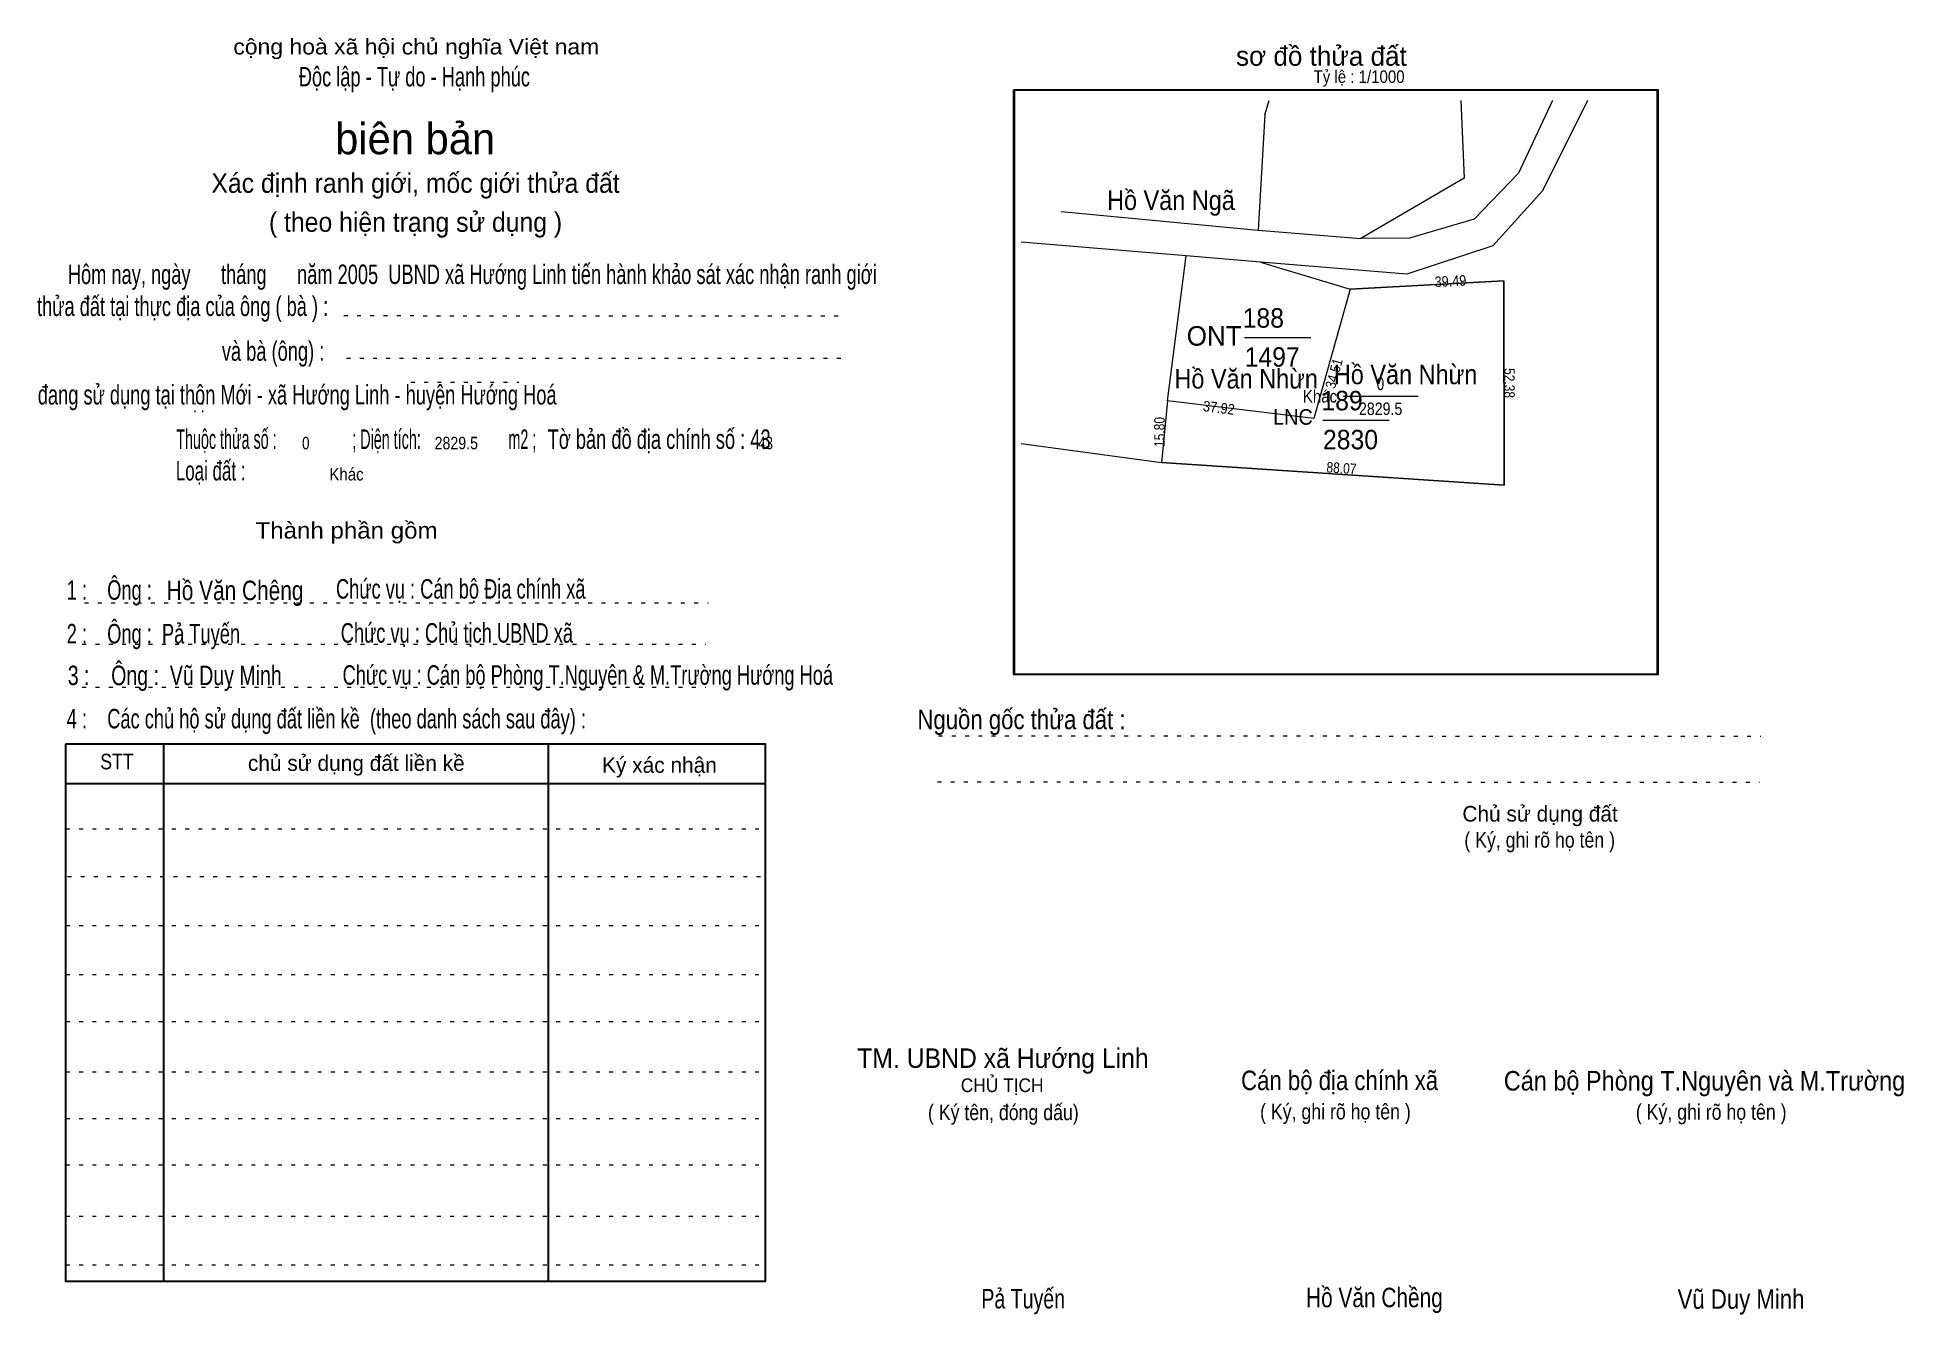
# Model space of a CAD drawing. Header units: centimetres. Extents: x -1.5 to 46.4, y -3.9 to 28.9.
import ezdxf
from ezdxf.enums import TextEntityAlignment as Align

# ---------------------------------------------------------------- set-up
doc = ezdxf.new("R2010")
doc.units = ezdxf.units.CM
doc.header["$LTSCALE"] = 0.2
doc.linetypes.add('DOTTED', pattern=[1.5, 0.3, -1.2])
for name, color, linetype, lineweight in [('15', 7, 'Continuous', 13), ('2', 7, 'Continuous', 25), ('22', 7, 'Continuous', 13), ('33', 7, 'Continuous', 13), ('5', 7, 'DOTTED', 13)]:
    doc.layers.add(name, color=color, linetype=linetype, lineweight=lineweight)
for name, color, linetype in [('16', 7, 'Continuous'), ('34', 7, 'Continuous'), ('51', 7, 'Continuous')]:
    doc.layers.add(name, color=color, linetype=linetype)

msp = doc.modelspace()

# ---------------------------------------------------------------- linework, layer by layer
at = {"layer": '15'}
for p, q in [((29.48, 21.17), (31.18, 21.17)), ((31.49, 19.05), (33.19, 19.05))]:
    msp.add_line(p, q, dxfattribs=at)
at = {"layer": '2'}
msp.add_lwpolyline([(23.56, 27.52), (40.06, 27.52), (40.06, 12.52), (23.56, 12.52)], close=True, dxfattribs=at)
at = {"layer": '22'}
for p, q in [((30, 26.88), (29.83, 23.92)), ((30, 26.88), (30.11, 27.25)), ((27.98, 23.26), (23.75, 23.61)), ((27.5, 19.54), (27.98, 23.26)), ((29.89, 23.1), (27.98, 23.26)), ((29.89, 23.1), (32.19, 22.41)), ((32.19, 22.41), (36.13, 22.62)), ((27.5, 19.54), (27.35, 17.96)), ((23.75, 18.45), (27.35, 17.96))]:
    msp.add_line(p, q, dxfattribs=at)
for points in [[(38.28, 27.25), (37.12, 24.93), (35.85, 23.52), (33.64, 22.79), (29.89, 23.1)], [(35.03, 27.25), (35.11, 25.26), (32.46, 23.71)], [(37.38, 27.25), (36.51, 25.38), (35.37, 24.2), (33.71, 23.72), (32.46, 23.71)], [(24.77, 24.4), (29.83, 23.92), (32.46, 23.71)], [(36.13, 22.62), (36.14, 17.38), (27.35, 17.96)], [(32.19, 22.41), (31.26, 19.09), (27.5, 19.54)]]:
    msp.add_lwpolyline(points, dxfattribs=at)
msp.add_lwpolyline([(36.13, 22.62), (32.19, 22.41), (31.26, 19.09), (27.5, 19.54), (27.35, 17.96), (36.14, 17.38)], close=True, dxfattribs=at)
at = {"layer": '33'}
msp.add_line((32.01, 19.66), (33.93, 19.66), dxfattribs=at)
at = {"layer": '5'}
for p, q in [((6.37, 21.73), (19.21, 21.72)), ((6.44, 20.64), (19.25, 20.64)), ((8.09, 20.02), (10.86, 20.02)), ((-0.28, 14.36), (15.72, 14.36)), ((-0.34, 13.3), (15.66, 13.3)), ((-0.34, 12.2), (15.66, 12.2)), ((21.63, 10.95), (42.72, 10.94)), ((21.6, 9.77), (42.69, 9.76)), ((-0.76, 8.56), (17.18, 8.56)), ((-0.72, 7.34), (17.22, 7.34)), ((-0.76, 6.08), (17.18, 6.08)), ((-0.76, 4.83), (17.18, 4.83)), ((-0.76, 3.62), (17.18, 3.62)), ((-0.76, 2.33), (17.18, 2.33)), ((-0.76, 1.13), (17.18, 1.13)), ((-0.76, -0.06), (17.18, -0.06)), ((-0.76, -1.37), (17.18, -1.37)), ((-0.76, -2.62), (17.18, -2.62))]:
    msp.add_line(p, q, dxfattribs=at)
at = {"layer": '5', "linetype": 'Continuous', "lineweight": 25}
for p, q in [((1.74, 10.74), (1.74, -3.05)), ((11.61, 10.74), (11.61, -3.05)), ((-0.76, 9.73), (17.18, 9.73))]:
    msp.add_line(p, q, dxfattribs=at)
for points in [[(23.58, 27.52), (40.08, 27.52), (40.08, 12.52), (23.58, 12.52)], [(-0.76, 10.74), (17.18, 10.74), (17.18, -3.05), (-0.76, -3.05)]]:
    msp.add_lwpolyline(points, close=True, dxfattribs=at)

# ---------------------------------------------------------------- texts
at = {"layer": '15', "width": 0.95}
for s, p in [('188', (29.43, 21.42)), ('1497', (29.48, 20.42)), ('189', (31.45, 19.3)), ('2830', (31.49, 18.3))]:
    msp.add_text(s, height=0.5, dxfattribs=at).set_placement(p)
at = {"layer": '16', "width": 0.9}
for s, p in [('Hồ Văn Ngã', (27.59, 24.44)), ('Hồ Văn Nhừn', (29.52, 19.86)), ('Hồ Văn Nhừn', (33.61, 19.97))]:
    msp.add_text(s, height=0.5, dxfattribs=at).set_placement(p, align=Align.CENTER)
at = {"layer": '22'}
msp.add_text('ONT', height=0.5, dxfattribs=at).set_placement((28.7, 20.96), align=Align.CENTER)
at = {"layer": '22', "width": 0.95}
msp.add_text('LNC', height=0.4, dxfattribs=at).set_placement((30.72, 18.93), align=Align.CENTER)
at = {"layer": '33'}
for s, width, p in [('0', 0.8, (32.965, 19.82)), ('2829.5', 0.85, (32.97, 19.18))]:
    msp.add_text(s, height=0.32, dxfattribs=dict(at, width=width)).set_placement(p, align=Align.CENTER)
at = {"layer": '33', "width": 0.9}
msp.add_text('Khác', height=0.32, dxfattribs=at).set_placement((31.85, 19.5), align=Align.RIGHT)
at = {"layer": '34'}
for s, width, p in [(': : ', 0.85, (2.5, 19.25)), ('0', 0.8, (5.3, 18.3)), ('2829.5', 0.85, (8.7, 18.3)), ('43', 0.8, (17, 18.3)), ('Khác', 0.9, (6, 17.5))]:
    msp.add_text(s, height=0.32, dxfattribs=dict(at, width=width)).set_placement(p)
at = {"layer": '5'}
for s, height, width, p in [('cộng hoà xã hội chủ nghĩa Việt nam', 0.4, 1.1, (8.23, 28.43)), ('Độc lập - Tự do - Hạnh phúc', 0.5, 0.7, (8.18, 27.61)), ('Xác định ranh giới, mốc giới thửa đất', 0.5, 0.95, (8.21, 24.88)), ('( theo hiện trạng sử dụng )', 0.5, 0.95, (8.21, 23.88)), ('Thành phần gồm', 0.42, 1.1, (6.44, 16.01)), ('Hồ Văn Chêng', 0.5, 0.8, (3.58, 14.43)), ('Chức vụ : Cán bộ Địa chính xã', 0.5, 0.7, (9.37, 14.47)), ('Chức vụ : Chủ tịch UBND xã', 0.5, 0.7, (9.27, 13.34)), ('Chức vụ : Cán bộ Phòng T.Nguyên & M.Trường Hướng Hoá', 0.5, 0.7, (12.63, 12.26)), ('    Nguồn gốc thửa đất :', 0.5, 0.85, (23.44, 11.12)), ('( Ký, ghi rõ họ tên )', 0.4, 0.85, (37.05, 8.08)), ('CHỦ TỊCH', 0.35, 0.95, (23.26, 1.81)), ('( Ký tên, đóng dấu)', 0.4, 0.85, (23.29, 1.09)), ('( Ký, ghi rõ họ tên )', 0.4, 0.85, (31.81, 1.11)), ('( Ký, ghi rõ họ tên )', 0.4, 0.85, (41.45, 1.1)), ('Pả Tuyến', 0.5, 0.75, (23.8, -3.74)), ('Hồ Văn Chềng', 0.5, 0.8, (32.81, -3.71)), ('Vũ Duy Minh', 0.5, 0.85, (42.215, -3.75))]:
    msp.add_text(s, height=height, dxfattribs=dict(at, width=width)).set_placement(p, align=Align.CENTER)
msp.add_text('sơ đồ thửa đất', height=0.5, dxfattribs=at).set_placement((29.26, 28.14))
for s, height, p in [('biên bản', 0.8, (8.2, 25.87)), ('      chủ sử dụng đất liền kề', 0.4, (6.245, 10.05)), ('   Ký xác nhận', 0.4, (14.245, 10)), ('Chủ sử dụng đất', 0.4, (37.06, 8.75))]:
    msp.add_text(s, height=height, dxfattribs=at).set_placement(p, align=Align.CENTER)
for s, height, width, p in [('   Hôm nay, ngày      tháng      năm 2005  UBND xã Hướng Linh tiến hành khảo sát xác nhận ranh giới ', 0.5, 0.7, (-1.1, 22.54)), ('thửa đất tại thực địa của ông ( bà ) :                                       ', 0.5, 0.7, (-1.5, 21.72)), ('                                     và bà (ông) :', 0.5, 0.7, (-1.57, 20.57)), (' đang sử dụng tại thôn Mới - xã Hướng Linh - huyện Hướng Hoá', 0.5, 0.7, (-1.61, 19.45)), ('Thuộc thửa số :                   ; Diện tích:                      m2 ;                                            ', 0.5, 0.55, (2.07, 18.31)), ('Tờ bản đồ địa chính số : 43', 0.5, 0.7, (11.6, 18.31)), ('Loại đất :  ', 0.5, 0.65, (2.06, 17.5)), ('    1 :    Ông :                                                        ', 0.5, 0.7, (-1.26, 14.44)), ('    2 :    Ông :  Pả Tuyến', 0.5, 0.7, (-1.26, 13.32)), ('    3 :    Ông :  Vũ Duy Minh', 0.5, 0.75, (-1.27, 12.25)), ('    4 :    Các chủ hộ sử dụng đất liền kề  (theo danh sách sau đây) :', 0.5, 0.7, (-1.26, 11.14)), ('STT', 0.4, 0.85, (0.12, 10.09)), ('TM. UBND xã Hướng Linh', 0.5, 0.95, (19.54, 2.43)), ('Cán bộ địa chính xã  ', 0.5, 0.85, (29.39, 1.86)), ('Cán bộ Phòng T.Nguyên và M.Trường', 0.5, 0.9, (36.13, 1.85))]:
    msp.add_text(s, height=height, dxfattribs=dict(at, width=width)).set_placement(p)
at = {"layer": '51', "width": 0.9}
msp.add_text('Tỷ lệ : 1/1000', height=0.32, dxfattribs=at).set_placement((31.25, 27.7))
at = {"layer": '51'}
for s, height, rotation, width, p in [('39.49', 0.27, 3.034, 0.9, (34.7679, 22.4811)), ('34.51', 0.26, 74.486, 0.9, (31.8983, 20.2102)), ('52.38', 0.27, 270, 0.85, (36.14, 20)), ('37.92', 0.27, 353.214, 0.9, (28.804, 19.2319)), ('15.80', 0.27, 90, 0.85, (27.43, 18.745)), ('88.07', 0.27, 356.23, 0.85, (31.9561, 17.6839))]:
    msp.add_text(s, height=height, rotation=rotation, dxfattribs=dict(at, width=width)).set_placement(p, align=Align.CENTER)

doc.saveas('drawing.dxf')
